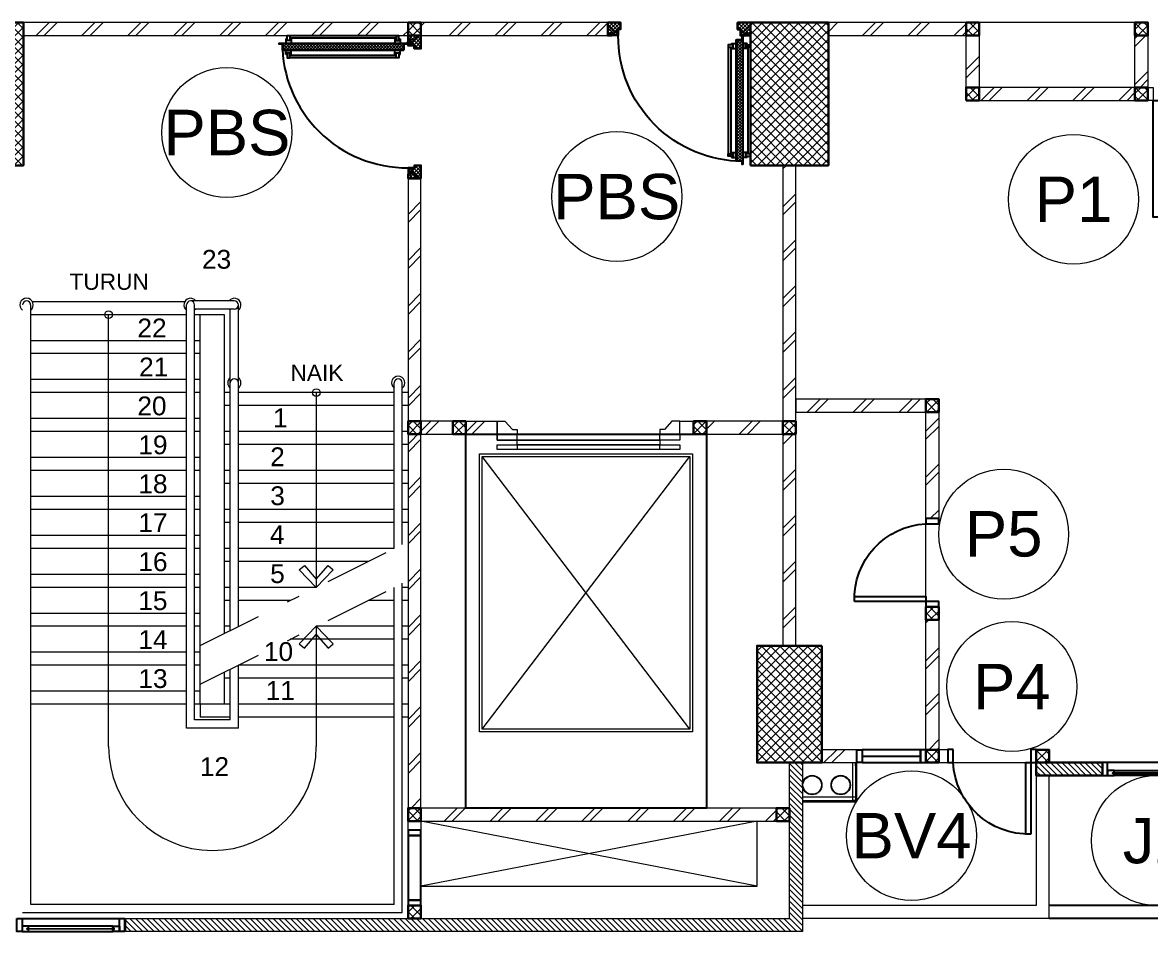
# Model space of a CAD drawing. Header units: millimetres. Extents: x -108 to 351, y -17 to 192.
# Drawn here: x 127.67 to 136.35, y -1.1 to 5.9 of the extents above; entities that cross this region are included whole.
import ezdxf
from ezdxf.enums import TextEntityAlignment as Align

# ---------------------------------------------------------------- set-up
doc = ezdxf.new("R2010")
doc.units = ezdxf.units.MM
doc.linetypes.add('DASHDOT', pattern=[1, 0.5, -0.25, 0, -0.25])
doc.layers.get('defpoints').update_dxf_attribs({"color": 1})
for name, color, linetype, lineweight in [('ars', 11, 'Continuous', 0), ('ars @ 1', 11, 'Continuous', 0), ('ARSIR', 31, 'Continuous', 5), ('KACA', 151, 'Continuous', 5), ('KOL', 1, 'Continuous', 30), ('KOLOM', 4, 'Continuous', 9), ('lan', 7, 'Continuous', 15), ('LIFT', 15, 'Continuous', 15), ('NOT', 7, 'Continuous', 20), ('Stair', 7, 'Continuous', 15), ('tem', 5, 'Continuous', 20)]:
    doc.layers.add(name, color=color, linetype=linetype, lineweight=lineweight)
doc.layers.add('as', color=1, linetype='Continuous', plot=False)
for name, color, linetype in [('HID', 1, 'Continuous'), ('Kusen', 30, 'Continuous'), ('STL', 6, 'Continuous')]:
    doc.layers.add(name, color=color, linetype=linetype)
doc.styles.add('RM25', font='arial.ttf')
doc.styles.add('S', font='simplex', dxfattribs={"width": 0.75})
doc.styles.get("Standard").update_dxf_attribs({"font": 'arial.ttf'})
pattern_1 = [(45, (0, 0), (-0.1767767, 0.1767767), []), (45, (0.0625, 0), (-0.1767767, 0.1767767), [])]
pattern_2 = [(225, (1.1, 1e-06), (-0.014142, 0.014142), []), (135, (1.1, 1e-06), (0.014142, 0.014142), [])]
pattern_3 = [(315, (-2e-13, 1e-06), (0.014142, 0.014142), []), (45, (-2e-13, 1e-06), (-0.014142, 0.014142), [])]

# ---------------------------------------------------------------- blocks, each defined once
blk = doc.blocks.new('T. J2')
at = {"layer": 'KACA', "color": 141}
blk.add_lwpolyline([(-0.3792, 0.0775), (0.2908, 0.0775), (0.2908, 0.0825), (-0.3792, 0.0825)], close=True, dxfattribs=at)
at = {"layer": 'Kusen'}
for p, q in [((-0.3692, 0.1), (0.2808, 0.1)), ((-0.4192, 0), (0.3308, 0)), ((0.2808, 0.06), (-0.3692, 0.06))]:
    blk.add_line(p, q, dxfattribs=at)
for points in [[(-0.4592, 0), (-0.4192, 0), (-0.4192, 0.1), (-0.4592, 0.1)], [(0.3308, 0), (0.3708, 0), (0.3708, 0.1), (0.3308, 0.1)]]:
    blk.add_lwpolyline(points, close=True, dxfattribs=at)
for points in [[(-0.3692, 0.0775), (-0.3692, 0.06), (-0.4192, 0.06), (-0.4192, 0.1), (-0.3692, 0.1), (-0.3692, 0.0825), (-0.3792, 0.0825), (-0.3792, 0.0775), (-0.3692, 0.0775)], [(0.2808, 0.0775), (0.2808, 0.06), (0.3308, 0.06), (0.3308, 0.1), (0.2808, 0.1), (0.2808, 0.0825), (0.2908, 0.0825), (0.2908, 0.0775), (0.2808, 0.0775)]]:
    blk.add_lwpolyline(points, dxfattribs=at)
blk = doc.blocks.new('K 10.10')
at = {"layer": 'ars'}
h = blk.add_hatch(dxfattribs=at)
h.set_pattern_fill('_USER', color=256, scale=0.05, angle=45, double=1, pattern_type=0)
h.set_pattern_definition([(45, (0, 0), (-0.035355339, 0.035355339), []), (135, (0, 0), (-0.035355339, -0.035355339), [])])
h.paths.add_polyline_path([(1560.5383, 1380.4069), (1560.6383, 1380.4069), (1560.6383, 1380.5069), (1560.5383, 1380.5069)])
at = {"layer": 'KOL'}
blk.add_lwpolyline([(1560.5383, 1380.4069), (1560.6383, 1380.4069), (1560.6383, 1380.5069), (1560.5383, 1380.5069)], close=True, dxfattribs=at)
blk = doc.blocks.new('P-90')
at = {"layer": 'Kusen'}
blk.add_lwpolyline([(374.6908, -21.5979), (374.7408, -21.5979), (374.7408, -22.4979), (374.6908, -22.4979)], close=True, dxfattribs=at)
at = {"layer": 'Kusen', "lineweight": 9}
for points in [[(373.8008, -22.4979), (373.8408, -22.4979), (373.8408, -22.5979), (373.8008, -22.5979)], [(374.7408, -22.4979), (374.7808, -22.4979), (374.7808, -22.5979), (374.7408, -22.5979)]]:
    blk.add_lwpolyline(points, close=True, dxfattribs=at)
at = {"layer": 'Kusen'}
blk.add_arc((374.7408, -22.4979), 0.9, 90, 180, dxfattribs=at)
blk = doc.blocks.new('P.60')
at = {"layer": 'Kusen'}
for points in [[(1472.8348, 997.5354), (1472.8748, 997.5354), (1472.8748, 997.4354), (1472.8348, 997.4354)], [(1473.4748, 997.5354), (1473.5148, 997.5354), (1473.5148, 997.4354), (1473.4748, 997.4354)], [(1472.8748, 996.8854), (1472.9148, 996.8854), (1472.9148, 997.4354), (1472.8748, 997.4354)]]:
    blk.add_lwpolyline(points, close=True, dxfattribs=at)
blk.add_arc((1472.8948, 997.4658), 0.5808, 268.02661, 356.99428, dxfattribs=at)
blk = doc.blocks.new('BV')
at = {"layer": 'Kusen'}
for points in [[(-0.225, 0.1), (-0.265, 0.1), (-0.265, 0), (-0.225, 0)], [(-0.225, 0.1), (-0.265, 0.1), (-0.265, 0), (-0.225, 0)], [(0.225, 0.1), (-0.225, 0.1), (-0.225, 0), (0.225, 0)], [(0.225, 0.1), (0.265, 0.1), (0.265, 0), (0.225, 0)]]:
    blk.add_lwpolyline(points, close=True, dxfattribs=at)
at = {"layer": 'Kusen', "color": 141}
blk.add_lwpolyline([(0.225, 0.05), (-0.225, 0.05)], dxfattribs=at)
blk = doc.blocks.new('k1')
at = {"layer": 'ars'}
h = blk.add_hatch(dxfattribs=at)
h.set_pattern_fill('_USER', color=256, scale=0.05, angle=45, double=1, pattern_type=0)
h.set_pattern_definition([(45, (0, -5), (-0.03535534, 0.03535534), []), (135, (0, -5), (-0.03535534, -0.03535534), [])])
h.paths.add_polyline_path([(-0.3, -0.55), (0.3, -0.55), (0.3, 0.55), (-0.3, 0.55)])
at = {"layer": 'KOL'}
blk.add_lwpolyline([(-0.3, -0.55), (0.3, -0.55), (0.3, 0.55), (-0.3, 0.55)], close=True, dxfattribs=at)
blk = doc.blocks.new('k3')
at = {"layer": 'ars'}
h = blk.add_hatch(dxfattribs=at)
h.set_pattern_fill('_USER', color=256, scale=0.05, angle=45, double=1, pattern_type=0)
h.set_pattern_definition([(45, (0, -5.05), (-0.03535534, 0.03535534), []), (135, (0, -5.05), (-0.03535534, -0.03535534), [])])
h.paths.add_polyline_path([(-0.25, -0.45), (0.25, -0.45), (0.25, 0.45), (-0.25, 0.45)])
at = {"layer": 'KOL'}
blk.add_lwpolyline([(-0.25, -0.45), (0.25, -0.45), (0.25, 0.45), (-0.25, 0.45)], close=True, dxfattribs=at)
blk = doc.blocks.new('D-P90')
at = {"layer": 'ars'}
h = blk.add_hatch(dxfattribs=at)
h.set_pattern_fill('ANSI37', color=256, scale=0.005, angle=-90, style=0)
h.set_pattern_definition([(45, (-1350.94906, -1248.591899), (0.01122532015, -0.01122532015), []), (315, (-1350.94906, -1248.591899), (-0.01122532015, -0.01122532015), [])])
h.paths.add_polyline_path([(0.009, -0.1833, -0.414214), (0.01, -0.1843), (0.01, -1.1162, -0.414214), (0.009, -1.1172), (-0.0345, -1.1172, 0.414214), (-0.037, -1.1197), (-0.037, -1.142, -1), (-0.0385, -1.142), (-0.0385, -0.1585, -1), (-0.037, -0.1585), (-0.037, -0.1808, 0.414214), (-0.0345, -0.1833)])
at = {"layer": 'as'}
for p, q in [((-0.0395, -0.1577), (-0.0457, -0.1577)), ((-0.0425, -0.1608), (-0.0425, -0.1546))]:
    blk.add_line(p, q, dxfattribs=at)
at = {"layer": 'HID'}
for p, q in [((-0.0437, -0.1248), (-0.0915, -0.077)), ((-0.0423, -0.1234), (-0.0907, -0.075)), ((0.9423, -0.1234), (0.9907, -0.075)), ((0.9437, -0.1248), (0.9915, -0.077)), ((-0.0657, -0.147), (-0.023, -0.1043)), ((-0.0628, -0.147), (-0.023, -0.1072)), ((0.9657, -0.147), (0.923, -0.1043)), ((0.9628, -0.147), (0.923, -0.1072))]:
    blk.add_line(p, q, dxfattribs=at)
for points in [[(-0.0439, -0.1252), (-0.044, -0.1251), (-0.042, -0.1231), (-0.0419, -0.1232)], [(0.9439, -0.1252), (0.944, -0.1251), (0.942, -0.1231), (0.9419, -0.1232)]]:
    blk.add_lwpolyline(points, dxfattribs=at)
at = {"layer": 'KOL'}
blk.add_line((0.97, -0.13), (0.97, -0.15), dxfattribs=at)
at = {"layer": 'Kusen'}
for p, q in [((-0.0422, -0.1567), (-0.0378, -0.1577)), ((-0.0419, -0.1553), (-0.0376, -0.1562))]:
    blk.add_line(p, q, dxfattribs=at)
at = {"layer": 'Kusen', "ltscale": 2}
for p, q in [((-0.0986, -0.2206), (-0.0986, -1.0599)), ((-0.0786, -0.2406), (-0.0786, -1.0599)), ((-0.074, -0.2106), (-0.04, -0.2106)), ((-0.074, -0.2206), (-0.074, -0.2106)), ((-0.074, -0.2506), (-0.074, -0.2406)), ((-0.074, -0.2506), (-0.04, -0.2506)), ((-0.0615, -0.2506), (-0.0615, -0.2106)), ((-0.04, -0.2506), (-0.04, -0.2106)), ((0.0455, -0.2106), (0.0115, -0.2106)), ((0.0115, -0.2506), (0.0115, -0.2106)), ((0.0455, -0.2506), (0.0115, -0.2506)), ((0.033, -0.2506), (0.033, -0.2106)), ((0.0455, -0.2206), (0.0455, -0.2106)), ((0.0455, -0.2506), (0.0455, -0.2406)), ((0.0528, -0.2406), (0.0528, -1.0599)), ((0.0728, -0.2206), (0.0728, -1.0599)), ((-0.074, -1.0499), (-0.04, -1.0499)), ((-0.074, -1.0499), (-0.074, -1.0599)), ((-0.074, -1.0799), (-0.074, -1.0899)), ((-0.074, -1.0899), (-0.04, -1.0899)), ((-0.0615, -1.0499), (-0.0615, -1.0899)), ((-0.04, -1.0499), (-0.04, -1.0899)), ((0.0455, -1.0499), (0.0115, -1.0499)), ((0.0115, -1.0499), (0.0115, -1.0899)), ((0.0455, -1.0899), (0.0115, -1.0899)), ((0.033, -1.0499), (0.033, -1.0899)), ((0.0455, -1.0499), (0.0455, -1.0599)), ((0.0455, -1.0799), (0.0455, -1.0899))]:
    blk.add_line(p, q, dxfattribs=at)
for points in [[(-0.0986, -0.2406), (-0.0615, -0.2406), (-0.0615, -0.2206), (-0.0986, -0.2206), (-0.0986, -0.2406)], [(0.0728, -0.2406), (0.033, -0.2406), (0.033, -0.2206), (0.0728, -0.2206), (0.0728, -0.2406)], [(-0.1013, -1.0599), (-0.0615, -1.0599), (-0.0615, -1.0799), (-0.1013, -1.0799), (-0.1013, -1.0599)], [(0.0728, -1.0599), (0.033, -1.0599), (0.033, -1.0799), (0.0728, -1.0799), (0.0728, -1.0599)]]:
    blk.add_lwpolyline(points, dxfattribs=at)
at = {"layer": 'Kusen'}
blk.add_circle((-0.0425, -0.1577), 0.001, dxfattribs=at)
for radius, start, end in [(0.0025, 75.78042, 11.38506), (0.9611, 270, 0.45972)]:
    blk.add_arc((-0.0425, -0.1577), radius, start, end, dxfattribs=at)
at = {"layer": 'STL'}
for p, q in [((-0.0385, -0.1585), (-0.0385, -1.142)), ((-0.037, -0.1808), (-0.037, -0.1585)), ((-0.0345, -0.1833), (0.009, -0.1833)), ((0.01, -0.1843), (0.01, -1.1162)), ((-0.037, -1.1197), (-0.037, -1.142)), ((-0.0345, -1.1172), (0.009, -1.1172))]:
    blk.add_line(p, q, dxfattribs=at)
for points in [[(0, -0.1002), (0, -0.1032), (-0.0185, -0.1032, 0.414214), (-0.02, -0.1047), (-0.02, -0.148, -0.414214), (-0.022, -0.15), (-0.068, -0.15, -0.414214), (-0.07, -0.148), (-0.07, -0.13), (-0.067, -0.13), (-0.067, -0.1455, 0.414214), (-0.0655, -0.147), (-0.0245, -0.147, 0.414214), (-0.023, -0.1455), (-0.023, -0.1022, -0.414214), (-0.021, -0.1002)], [(0.9, -0.1002), (0.9, -0.1032), (0.9185, -0.1032, -0.414214), (0.92, -0.1047), (0.92, -0.148, 0.414214), (0.922, -0.15), (0.968, -0.15, 0.414214), (0.97, -0.148), (0.97, -0.13), (0.967, -0.13), (0.967, -0.1455, -0.414214), (0.9655, -0.147), (0.9245, -0.147, -0.414214), (0.923, -0.1455), (0.923, -0.1022, 0.414214), (0.921, -0.1002)]]:
    blk.add_lwpolyline(points, format="xyb", close=True, dxfattribs=at)
blk.add_lwpolyline([(0.009, -0.1818), (-0.0345, -0.1818, -0.414214), (-0.0355, -0.1808), (-0.0355, -0.1585, 1), (-0.04, -0.1585), (-0.04, -1.142, 1), (-0.0355, -1.142), (-0.0355, -1.1197, -0.414214), (-0.0345, -1.1187), (0.009, -1.1187, 0.414214), (0.0115, -1.1162), (0.0115, -0.1843)], format="xyb", dxfattribs=at)
for centre, radius, start, end in [((-0.0377, -0.1585), 0.00075, 0, 180), ((-0.0345, -0.1808), 0.0025, 180, 270), ((0.009, -0.1843), 0.0025, 360, 90), ((0.009, -0.1843), 0.001, 360, 90), ((-0.0345, -1.1197), 0.0025, 90, 180), ((0.009, -1.1162), 0.001, 270, 0), ((-0.0377, -1.142), 0.00075, 180, 0)]:
    blk.add_arc(centre, radius, start, end, dxfattribs=at)
blk = doc.blocks.new('PINTU DARURAT')
at = {"layer": 'ARSIR'}
h = blk.add_hatch(dxfattribs=at)
h.set_pattern_fill('_USER', color=256, scale=0.02, angle=315, style=0, double=1, pattern_type=0)
h.set_pattern_definition(pattern_3)
edge = h.paths.add_edge_path()
edge.add_line((0, 0), (0.1, 0))
edge.add_line((0.1, 0), (0.1, 0.0502))
edge.add_line((0.1, 0.0502), (0.077, 0.0502))
edge.add_line((0.077, 0.0502), (0.077, 0.0955))
edge.add_arc((0.0755, 0.0955), 0.0015, 360, 450)
edge.add_line((0.0755, 0.097), (0.0345, 0.097))
edge.add_arc((0.0345, 0.0955), 0.0015, 90, 180)
edge.add_line((0.033, 0.0955), (0.033, 0.08))
edge.add_line((0.033, 0.08), (0.03, 0.08))
edge.add_line((0.03, 0.08), (0.03, 0.1))
edge.add_line((0.03, 0.1), (0, 0.1))
edge.add_line((0, 0.1), (0, 0))
h = blk.add_hatch(dxfattribs=at)
h.set_pattern_fill('_USER', color=256, scale=0.02, angle=315, style=0, double=1, pattern_type=0)
h.set_pattern_definition(pattern_3)
edge = h.paths.add_edge_path()
edge.add_line((0, 0), (0.1, 0))
edge.add_line((0.1, 0), (0.1, 0.0502))
edge.add_line((0.1, 0.0502), (0.077, 0.0502))
edge.add_line((0.077, 0.0502), (0.077, 0.0955))
edge.add_arc((0.0755, 0.0955), 0.0015, 360, 450)
edge.add_line((0.0755, 0.097), (0.0345, 0.097))
edge.add_arc((0.0345, 0.0955), 0.0015, 90, 180)
edge.add_line((0.033, 0.0955), (0.033, 0.08))
edge.add_line((0.033, 0.08), (0.03, 0.08))
edge.add_line((0.03, 0.08), (0.03, 0.1))
edge.add_line((0.03, 0.1), (0, 0.1))
edge.add_line((0, 0.1), (0, 0))
h = blk.add_hatch(dxfattribs=at)
h.set_pattern_fill('_USER', color=256, scale=0.02, angle=315, style=0, double=1, pattern_type=0)
h.set_pattern_definition(pattern_2)
edge = h.paths.add_edge_path()
edge.add_line((1.1, 0), (1, 0))
edge.add_line((1, 0), (1, 0.0502))
edge.add_line((1, 0.0502), (1.023, 0.0502))
edge.add_line((1.023, 0.0502), (1.023, 0.0955))
edge.add_arc((1.0245, 0.0955), 0.0015, -630, -540, ccw=False)
edge.add_line((1.0245, 0.097), (1.0655, 0.097))
edge.add_arc((1.0655, 0.0955), 0.0015, -360, -270, ccw=False)
edge.add_line((1.067, 0.0955), (1.067, 0.08))
edge.add_line((1.067, 0.08), (1.07, 0.08))
edge.add_line((1.07, 0.08), (1.07, 0.1))
edge.add_line((1.07, 0.1), (1.1, 0.1))
edge.add_line((1.1, 0.1), (1.1, 0))
h = blk.add_hatch(dxfattribs=at)
h.set_pattern_fill('_USER', color=256, scale=0.02, angle=315, style=0, double=1, pattern_type=0)
h.set_pattern_definition(pattern_2)
edge = h.paths.add_edge_path()
edge.add_line((1.1, 0), (1, 0))
edge.add_line((1, 0), (1, 0.0502))
edge.add_line((1, 0.0502), (1.023, 0.0502))
edge.add_line((1.023, 0.0502), (1.023, 0.0955))
edge.add_arc((1.0245, 0.0955), 0.0015, -630, -540, ccw=False)
edge.add_line((1.0245, 0.097), (1.0655, 0.097))
edge.add_arc((1.0655, 0.0955), 0.0015, -360, -270, ccw=False)
edge.add_line((1.067, 0.0955), (1.067, 0.08))
edge.add_line((1.067, 0.08), (1.07, 0.08))
edge.add_line((1.07, 0.08), (1.07, 0.1))
edge.add_line((1.07, 0.1), (1.1, 0.1))
edge.add_line((1.1, 0.1), (1.1, 0))
at = {"layer": 'KOL'}
blk.add_line((1.1, 0.1), (1.1, 0), dxfattribs=at)
blk.add_line((1.1, 0.1), (1.1, 0), dxfattribs=at)
blk.add_line((1.1, 0.1), (1.1, 0), dxfattribs=at)
blk.add_line((1.1, 0.1), (1.1, 0), dxfattribs=at)
for points in [[(0, 0), (0.1, 0), (0.1, 0.0502), (0.077, 0.0502), (0.077, 0.0955, 0.414214), (0.0755, 0.097), (0.0345, 0.097, 0.414214), (0.033, 0.0955), (0.033, 0.08), (0.03, 0.08), (0.03, 0.1), (0, 0.1)], [(0, 0), (0.1, 0), (0.1, 0.0502), (0.077, 0.0502), (0.077, 0.0955, 0.414214), (0.0755, 0.097), (0.0345, 0.097, 0.414214), (0.033, 0.0955), (0.033, 0.08), (0.03, 0.08), (0.03, 0.1), (0, 0.1)], [(1.1, 0), (1, 0), (1, 0.0502), (1.023, 0.0502), (1.023, 0.0955, -0.414214), (1.0245, 0.097), (1.0655, 0.097, -0.414214), (1.067, 0.0955), (1.067, 0.08), (1.07, 0.08), (1.07, 0.1), (1.1, 0.1)], [(1.1, 0), (1, 0), (1, 0.0502), (1.023, 0.0502), (1.023, 0.0955, -0.414214), (1.0245, 0.097), (1.0655, 0.097, -0.414214), (1.067, 0.0955), (1.067, 0.08), (1.07, 0.08), (1.07, 0.1), (1.1, 0.1)]]:
    blk.add_lwpolyline(points, format="xyb", close=True, dxfattribs=at)
at = {"layer": 'Kusen', "xscale": -1, "rotation": 180}
blk.add_blockref('D-P90', (0.1, -0.05), dxfattribs=at)
blk = doc.blocks.new('P.SHAFT')
for points in [[(-0.05, 0.54), (-0.05, 0.58), (0.05, 0.58), (0.05, 0.54)], [(-0.05, 0.04), (-0.05, 0.54), (0.05, 0.54), (0.05, 0.04)], [(-0.05, 0), (-0.05, 0.04), (0.05, 0.04), (0.05, 0)]]:
    blk.add_lwpolyline(points, close=True)
blk = doc.blocks.new('LIFT BARANG MITSHUBISI')
at = {"layer": 'ARSIR'}
for p, q in [((-0.8446, 1.05), (0.7554, -1.05)), ((0.7554, 1.05), (-0.8446, -1.05))]:
    blk.add_line(p, q, dxfattribs=at)
at = {"layer": 'defpoints', "color": 3}
blk.add_lwpolyline([(0.8829, -1.2229), (0.8829, 1.6571), (-0.9721, 1.6571), (-0.9721, -1.2229)], close=True, dxfattribs=at)
at = {"layer": 'LIFT'}
for points in [[(-0.8646, -1.07), (0.7754, -1.07), (0.7754, 1.07), (-0.8646, 1.07)], [(-0.8446, -1.05), (0.7554, -1.05), (0.7554, 1.05), (-0.8446, 1.05)], [(-0.7295, -1.1406), (0.6762, -1.1406), (0.6762, -1.1053), (-0.7295, -1.1053)], [(-0.7295, -1.1406), (-0.5767, -1.1406), (-0.5767, -1.1053), (-0.7295, -1.1053)], [(0.5233, -1.1406), (0.6762, -1.1406), (0.6762, -1.1053), (0.5233, -1.1053)], [(-0.5767, -1.2229), (-0.7295, -1.2229), (-0.7295, -1.1758), (-0.5767, -1.1758)], [(-0.7295, -1.2229), (0.6762, -1.2229), (0.6762, -1.1758), (-0.7295, -1.1758)], [(-0.5767, -1.1758), (0.5233, -1.1758), (0.5233, -1.1406), (-0.5767, -1.1406)], [(0.5233, -1.2229), (0.6762, -1.2229), (0.6762, -1.1758), (0.5233, -1.1758)]]:
    blk.add_lwpolyline(points, close=True, dxfattribs=at)
for points in [[(-0.7295, -1.2229), (-0.7295, -1.3229), (-0.6693, -1.3229), (-0.6119, -1.2582), (-0.5767, -1.2582), (-0.5767, -1.2229), (-0.7295, -1.2229)], [(0.6762, -1.2229), (0.6762, -1.3229), (0.616, -1.3229), (0.5586, -1.2582), (0.5233, -1.2582), (0.5233, -1.2229), (0.6762, -1.2229)]]:
    blk.add_lwpolyline(points, dxfattribs=at)
at = {"layer": 'tem'}
for points in [[(-0.9721, -1.2229), (-0.9721, -1.3229), (-0.7295, -1.3229), (-0.7295, -1.2229)], [(0.6762, -1.2229), (0.6762, -1.3229), (0.7829, -1.3229), (0.7829, -1.2229)]]:
    blk.add_lwpolyline(points, close=True, dxfattribs=at)
blk = doc.blocks.new('LANTAI-1')
at = {"layer": 'ars'}
h = blk.add_hatch(dxfattribs=at)
h.set_pattern_fill('TEMBOK', color=256, scale=0.25)
h.set_pattern_definition(pattern_1)
h.paths.add_polyline_path([(-23.1728, 6.5246), (-24.2328, 6.5246), (-24.2328, 6.4246), (-23.1728, 6.4246)])
h = blk.add_hatch(dxfattribs=at)
h.set_pattern_fill('TEMBOK', color=256, scale=0.25)
h.set_pattern_definition(pattern_1)
h.paths.add_polyline_path([(-23.0728, 6.4246), (-23.0728, 6.0251), (-23.1728, 6.0251), (-23.1728, 6.4246)])
h = blk.add_hatch(dxfattribs=at)
h.set_pattern_fill('TEMBOK', color=256, scale=0.25)
h.set_pattern_definition(pattern_1)
h.paths.add_polyline_path([(-21.7728, 6.4246), (-21.7728, 6.0251), (-21.8728, 6.0251), (-21.8728, 6.4246)])
h = blk.add_hatch(dxfattribs=at)
h.set_pattern_fill('TEMBOK', color=256, scale=0.25)
h.set_pattern_definition(pattern_1)
h.paths.add_polyline_path([(-21.8728, 6.0251), (-23.0728, 6.0251), (-23.0728, 5.9251), (-21.8728, 5.9251)])
h = blk.add_hatch(dxfattribs=at)
h.set_pattern_fill('TEMBOK', color=256, scale=0.25)
h.set_pattern_definition(pattern_1)
h.paths.add_polyline_path([(-23.4828, 3.6246), (-24.4828, 3.6246), (-24.4828, 3.5246), (-23.4828, 3.5246)])
h = blk.add_hatch(dxfattribs=at)
h.set_pattern_fill('TEMBOK', color=256, scale=0.25)
h.set_pattern_definition(pattern_1)
h.paths.add_polyline_path([(-23.3828, 3.5246), (-23.3828, 2.7046), (-23.4828, 2.7046), (-23.4828, 3.5246)])
h = blk.add_hatch(dxfattribs=at)
h.set_pattern_fill('TEMBOK', color=256, scale=0.25)
h.set_pattern_definition(pattern_1)
h.paths.add_polyline_path([(-23.3828, 1.9246), (-23.3828, 0.9246), (-23.4828, 0.9246), (-23.4828, 1.9246)])
h = blk.add_hatch(dxfattribs=at)
h.set_pattern_fill('TEMBOK', color=256, scale=0.25)
h.set_pattern_definition(pattern_1)
h.paths.add_polyline_path([(-24.0128, 0.9246), (-24.2828, 0.9246), (-24.2828, 0.8246), (-24.0128, 0.8246)])
h = blk.add_hatch(dxfattribs=at)
h.set_pattern_fill('TEMBOK', color=256, scale=0.25)
h.set_pattern_definition(pattern_1)
h.paths.add_polyline_path([(-23.3128, 0.9246), (-23.3828, 0.9246), (-23.3828, 0.8246), (-23.3128, 0.8246)])
h = blk.add_hatch(dxfattribs=at)
h.set_pattern_fill('ANSI31', color=256, scale=0.25, style=0)
h.set_pattern_definition([(135, (-24.432795, 57.124637), (0.022097087, 0.022097087), [])])
h.paths.add_polyline_path([(-29.6428, -0.4754), (-29.6428, -0.3754), (-24.5328, -0.3754), (-24.5328, 0.8246), (-24.4328, 0.8246), (-24.4328, -0.4754)])
h = blk.add_hatch(dxfattribs=at)
h.set_pattern_fill('ANSI31', color=256, scale=0.25, angle=180, style=0)
h.set_pattern_definition([(135, (-504.011525, -326.249947), (0.0220970869, 0.0220970869), [])])
h.paths.add_polyline_path([(-22.1228, 0.8246), (-22.6328, 0.8246), (-22.6328, 0.7246), (-22.1228, 0.7246)])
at = {"layer": 'ars @ 1'}
h = blk.add_hatch(dxfattribs=at)
h.set_pattern_fill('TEMBOK', color=256, scale=0.25)
h.set_pattern_definition(pattern_1)
h.paths.add_polyline_path([(-30.4328, 6.5246), (-30.4328, 6.4246), (-27.4706, 6.4246), (-27.4706, 6.5246)])
h = blk.add_hatch(dxfattribs=at)
h.set_pattern_fill('TEMBOK', color=256, scale=0.25)
h.set_pattern_definition(pattern_1)
h.paths.add_polyline_path([(-27.3706, 6.5246), (-27.3706, 6.4246), (-25.9328, 6.4246), (-25.9328, 6.5246)])
h = blk.add_hatch(dxfattribs=at)
h.set_pattern_fill('TEMBOK', color=256, scale=0.25)
h.set_pattern_definition(pattern_1)
h.paths.add_polyline_path([(-24.4828, 5.4246), (-24.5828, 5.4246), (-24.5828, 1.7246), (-24.4828, 1.7246)])
h = blk.add_hatch(dxfattribs=at)
h.set_pattern_fill('TEMBOK', color=256, scale=0.25)
h.set_pattern_definition(pattern_1)
h.paths.add_polyline_path([(-27.3706, 5.3246), (-27.4706, 5.3246), (-27.4706, 0.4746), (-27.3706, 0.4746)])
h = blk.add_hatch(dxfattribs=at)
h.set_pattern_fill('TEMBOK', color=256, scale=0.25)
h.set_pattern_definition(pattern_1)
h.paths.add_polyline_path([(-27.3706, 3.4546), (-27.3706, 3.3546), (-27.1264, 3.3546), (-27.1264, 3.4546)])
h = blk.add_hatch(dxfattribs=at)
h.set_pattern_fill('TEMBOK', color=256, scale=0.25)
h.set_pattern_definition(pattern_1)
h.paths.add_polyline_path([(-27.0264, 3.4546), (-27.0264, 3.3546), (-26.7838, 3.3546), (-26.7838, 3.4546)])
h = blk.add_hatch(dxfattribs=at)
h.set_pattern_fill('TEMBOK', color=256, scale=0.25)
h.set_pattern_definition(pattern_1)
h.paths.add_polyline_path([(-25.1714, 3.4546), (-25.1714, 3.3546), (-24.5828, 3.3546), (-24.5828, 3.4546)])
h = blk.add_hatch(dxfattribs=at)
h.set_pattern_fill('TEMBOK', color=256, scale=0.25)
h.set_pattern_definition(pattern_1)
h.paths.add_polyline_path([(-24.6328, 0.3746), (-24.6328, 0.4746), (-27.3706, 0.4746), (-27.3706, 0.3746)])
for p, q in [((-14.1328, -0.2754), (-22.5328, -0.2754)), ((-14.1328, -0.3754), (-22.5328, -0.3754))]:
    blk.add_line(p, q)
at = {"layer": 'ars'}
for p, q in [((-30.3765, -0.2691), (-30.3765, 4.3496)), ((-29.19, 4.3746), (-30.3631, 4.3746)), ((-29.1765, 1.0909), (-29.1765, 4.3496)), ((-28.8081, 4.3809), (-29.1453, 4.3809)), ((-29.114, 1.1534), (-29.114, 4.3496)), ((-28.7769, 1.8746), (-28.7769, 4.3496)), ((-28.8081, 4.3184), (-29.114, 4.3184)), ((-28.8394, 1.8434), (-28.8394, 4.3184)), ((-29.1765, 4.0746), (-30.3765, 4.0746)), ((-29.0703, 4.0746), (-29.114, 4.0746)), ((-29.1765, 3.7746), (-30.3765, 3.7746)), ((-29.0703, 3.7746), (-29.114, 3.7746)), ((-27.5769, 2.4746), (-27.5769, 3.7496)), ((-27.5144, 2.5059), (-27.5144, 3.7496)), ((-28.8394, 3.5746), (-28.8831, 3.5746)), ((-27.5769, 3.5746), (-28.7769, 3.5746)), ((-27.4706, 3.5746), (-27.5144, 3.5746)), ((-29.1765, 3.4746), (-30.3765, 3.4746)), ((-29.0703, 3.4746), (-29.114, 3.4746)), ((-28.8394, 3.2746), (-28.8831, 3.2746)), ((-27.5769, 3.2746), (-28.7769, 3.2746)), ((-27.4706, 3.2746), (-27.5144, 3.2746)), ((-29.1765, 3.1746), (-30.3765, 3.1746)), ((-29.0703, 3.1746), (-29.114, 3.1746)), ((-28.8394, 2.9746), (-28.8831, 2.9746)), ((-27.5769, 2.9746), (-28.7769, 2.9746)), ((-27.4706, 2.9746), (-27.5144, 2.9746)), ((-29.1765, 2.8746), (-30.3765, 2.8746)), ((-29.0703, 2.8746), (-29.114, 2.8746)), ((-28.8394, 2.6746), (-28.8831, 2.6746)), ((-27.5769, 2.6746), (-28.7769, 2.6746)), ((-27.4706, 2.6746), (-27.5144, 2.6746)), ((-29.1765, 2.5746), (-30.3765, 2.5746)), ((-29.0703, 2.5746), (-29.114, 2.5746)), ((-28.8394, 2.3746), (-28.8831, 2.3746)), ((-27.7769, 2.3746), (-28.7769, 2.3746)), ((-29.1765, 2.2746), (-30.3765, 2.2746)), ((-29.0703, 2.2746), (-29.114, 2.2746)), ((-27.5769, -0.2691), (-27.5769, 2.1746)), ((-27.5144, -0.3316), (-27.5144, 2.2059)), ((-28.8394, 2.0746), (-28.8831, 2.0746)), ((-28.3769, 2.0746), (-28.7769, 2.0746)), ((-27.5769, 2.0746), (-27.7769, 2.0746)), ((-27.4706, 2.0746), (-27.5144, 2.0746)), ((-29.1765, 1.9746), (-30.3765, 1.9746)), ((-29.0703, 1.9746), (-29.114, 1.9746)), ((-27.5769, 1.7746), (-28.3769, 1.7746)), ((-27.4706, 1.7746), (-27.5144, 1.7746)), ((-29.1765, 1.6746), (-30.3765, 1.6746)), ((-29.0703, 1.6746), (-29.114, 1.6746)), ((-28.7769, 1.0909), (-28.7769, 1.5746)), ((-28.8394, 1.1534), (-28.8394, 1.5434)), ((-28.8394, 1.4746), (-28.8831, 1.4746)), ((-27.5769, 1.4746), (-28.7769, 1.4746)), ((-27.4706, 1.4746), (-27.5144, 1.4746)), ((-29.1765, 1.3746), (-30.3765, 1.3746)), ((-29.0703, 1.3746), (-29.114, 1.3746)), ((-29.0703, 1.2746), (-29.0703, 1.1746)), ((-28.8394, 1.1534), (-29.114, 1.1534)), ((-28.8394, 1.1746), (-29.0703, 1.1746)), ((-27.5769, 1.1746), (-28.7769, 1.1746)), ((-27.4706, 1.1746), (-27.5144, 1.1746)), ((-28.7769, 1.0909), (-29.1765, 1.0909)), ((-24.0479, 0.8246), (-24.0479, 0.5337)), ((-24.0225, 0.5325), (-24.0225, 0.8246)), ((-24.0128, 0.5216), (-24.0128, 0.8246)), ((-24.0225, 0.5579), (-24.4328, 0.5579)), ((-24.4328, 0.5325), (-24.0225, 0.5325)), ((-24.4328, 0.5216), (-24.0128, 0.5216)), ((-27.5144, -0.3316), (-30.439, -0.3316)), ((-27.5769, -0.2691), (-30.3765, -0.2691))]:
    blk.add_line(p, q, dxfattribs=at)
for points in [[(-24.0479, 0.8246), (-24.0225, 0.8246), (-24.0225, 0.7992), (-24.0249, 0.7992), (-24.0249, 0.8234), (-24.0479, 0.8234), (-24.0479, 0.8246)], [(-24.0479, 0.5325), (-24.0225, 0.5325), (-24.0225, 0.5579), (-24.0249, 0.5579), (-24.0249, 0.5337), (-24.0479, 0.5337), (-24.0479, 0.5325)]]:
    blk.add_lwpolyline(points, dxfattribs=at)
for centre, radius in [((-24.3578, 0.6521), 0.075), ((-24.3578, 0.6521), 0.071), ((-24.1378, 0.6521), 0.075), ((-24.1378, 0.6521), 0.071)]:
    blk.add_circle(centre, radius, dxfattribs=at)
for centre, radius, start, end in [((-30.4078, 4.3496), 0.0512, 307.57187, 232.42813), ((-30.4078, 4.3496), 0.0312, 0, 180), ((-29.1453, 4.3496), 0.0512, 37.57187, 232.42813), ((-29.1453, 4.3496), 0.0312, 0, 180), ((-28.8081, 4.3496), 0.0512, 307.57187, 142.42813), ((-28.8081, 4.3496), 0.0312, 270, 90), ((-29.1453, 4.3496), 0.0512, 307.57187, 322.42813), ((-28.8081, 4.3496), 0.0512, 217.57187, 232.42813), ((-28.8081, 3.7496), 0.0512, 127.57187, 232.42813), ((-28.8081, 3.7496), 0.0312, 0, 180), ((-28.8081, 3.7496), 0.0512, 307.57187, 52.42813), ((-27.5456, 3.7496), 0.0512, 307.57187, 232.42813), ((-27.5456, 3.7496), 0.0312, 0, 180)]:
    blk.add_arc(centre, radius, start, end, dxfattribs=at)
at = {"layer": 'KOL'}
blk.add_line((-24.7828, 0.8246), (-24.7828, 1.1246), dxfattribs=at)
blk.add_lwpolyline([(-22.1228, 0.8246), (-22.6328, 0.8246), (-22.6328, 0.7246), (-22.1228, 0.7246)], close=True, dxfattribs=at)
at = {"layer": 'lan'}
for p, q in [((-21.8766, 6.5246), (-23.0768, 6.5246)), ((-29.1765, 4.2746), (-30.3765, 4.2746)), ((-29.7765, 0.948), (-29.7765, 4.2746)), ((-28.8831, 4.2746), (-29.114, 4.2746)), ((-29.0703, 1.2746), (-29.0703, 4.2746)), ((-28.8831, 1.8215), (-28.8831, 4.2746)), ((-29.1765, 3.9746), (-30.3765, 3.9746)), ((-29.0703, 3.9746), (-29.114, 3.9746)), ((-29.1765, 3.6746), (-30.3765, 3.6746)), ((-29.0703, 3.6746), (-29.114, 3.6746)), ((-28.8394, 3.6746), (-28.8831, 3.6746)), ((-27.5769, 3.6746), (-28.7769, 3.6746)), ((-28.1769, 3.6746), (-28.1769, 2.1746)), ((-27.4706, 3.6746), (-27.5144, 3.6746)), ((-29.1765, 3.3746), (-30.3765, 3.3746)), ((-29.0703, 3.3746), (-29.114, 3.3746)), ((-28.8394, 3.3746), (-28.8831, 3.3746)), ((-27.5769, 3.3746), (-28.7769, 3.3746)), ((-27.4706, 3.3746), (-27.5144, 3.3746)), ((-29.1765, 3.0746), (-30.3765, 3.0746)), ((-29.0703, 3.0746), (-29.114, 3.0746)), ((-28.8394, 3.0746), (-28.8831, 3.0746)), ((-27.5769, 3.0746), (-28.7769, 3.0746)), ((-27.4706, 3.0746), (-27.5144, 3.0746)), ((-29.1765, 2.7746), (-30.3765, 2.7746)), ((-29.0703, 2.7746), (-29.114, 2.7746)), ((-28.8394, 2.7746), (-28.8831, 2.7746)), ((-27.5769, 2.7746), (-28.7769, 2.7746)), ((-27.4706, 2.7746), (-27.5144, 2.7746)), ((-23.4828, 2.1046), (-23.4828, 2.6646)), ((-29.1765, 2.4746), (-30.3765, 2.4746)), ((-29.0703, 2.4746), (-29.114, 2.4746)), ((-28.8394, 2.4746), (-28.8831, 2.4746)), ((-27.5769, 2.4746), (-28.7769, 2.4746)), ((-29.1765, 2.1746), (-30.3765, 2.1746)), ((-29.0703, 2.1746), (-29.114, 2.1746)), ((-28.8394, 2.1746), (-28.8831, 2.1746)), ((-28.1769, 2.1746), (-28.7769, 2.1746)), ((-27.4706, 2.1746), (-27.5144, 2.1746)), ((-29.1765, 1.8746), (-30.3765, 1.8746)), ((-29.0703, 1.8746), (-29.114, 1.8746)), ((-28.8394, 1.8746), (-28.8831, 1.8746)), ((-27.5769, 1.8746), (-28.1769, 1.8746)), ((-28.1769, 1.8746), (-28.1769, 0.948)), ((-27.4706, 1.8746), (-27.5144, 1.8746)), ((-29.1765, 1.5746), (-30.3765, 1.5746)), ((-29.0703, 1.5746), (-29.114, 1.5746)), ((-27.5769, 1.5746), (-28.7769, 1.5746)), ((-27.4706, 1.5746), (-27.5144, 1.5746)), ((-28.8831, 1.2746), (-28.8831, 1.5215)), ((-29.1765, 1.2746), (-30.3765, 1.2746)), ((-28.8394, 1.2746), (-29.114, 1.2746)), ((-27.5769, 1.2746), (-28.7769, 1.2746)), ((-27.4706, 1.2746), (-27.5144, 1.2746)), ((-23.2728, 0.8246), (-22.7128, 0.8246)), ((-22.6328, 0.7246), (-22.6328, -0.2754)), ((-22.5328, -0.3754), (-22.5328, 0.7246)), ((-22.6328, -0.2754), (-24.4328, -0.2754)), ((-22.5328, -0.3754), (-24.4328, -0.3754))]:
    blk.add_line(p, q, dxfattribs=at)
at = {"layer": 'lan', "linetype": 'DASHDOT'}
for p, q in [((-29.0703, 1.7279), (-27.4706, 2.5278)), ((-29.0703, 1.4279), (-27.4706, 2.2278))]:
    blk.add_line(p, q, dxfattribs=at)
at = {"layer": 'lan', "linetype": 'Continuous'}
for p, q in [((-24.7828, -0.1254), (-24.7828, 0.3746)), ((-27.3706, -0.1254), (-24.7828, -0.1254))]:
    blk.add_line(p, q, dxfattribs=at)
at = {"layer": 'lan', "ltscale": 2}
for points in [[(-28.0855, 2.3425), (-28.0461, 2.3084), (-28.1769, 2.1746), (-28.3077, 2.3084), (-28.2683, 2.3425), (-28.1769, 2.237), (-28.0855, 2.3425)], [(-28.0855, 1.7068), (-28.0461, 1.7409), (-28.1769, 1.8746), (-28.3077, 1.7409), (-28.2683, 1.7068), (-28.1769, 1.8123), (-28.0855, 1.7068)]]:
    blk.add_lwpolyline(points, close=True, dxfattribs=at)
at = {"layer": 'lan', "linetype": 'Continuous'}
for points in [[(-24.7828, -0.1254), (-27.3706, 0.3746)], [(-24.7828, 0.3746), (-27.3706, -0.1254)]]:
    blk.add_lwpolyline(points, dxfattribs=at)
at = {"layer": 'lan'}
blk.add_arc((-28.9767, 0.948), 0.7998, 180, 0, dxfattribs=at)
at = {"layer": 'Stair'}
for centre in [(-29.7765, 4.2746), (-28.1769, 3.6746)]:
    blk.add_circle(centre, 0.0296, dxfattribs=at)
at = {"layer": 'tem'}
for points in [[(-30.4328, 6.5246), (-30.4328, 6.4246), (-27.4706, 6.4246), (-27.4706, 6.5246)], [(-27.3706, 6.5246), (-27.3706, 6.4246), (-25.9328, 6.4246), (-25.9328, 6.5246)], [(-23.1728, 6.5246), (-24.2328, 6.5246), (-24.2328, 6.4246), (-23.1728, 6.4246)], [(-23.0728, 6.4246), (-23.0728, 6.0251), (-23.1728, 6.0251), (-23.1728, 6.4246)], [(-21.7728, 6.4246), (-21.7728, 6.0251), (-21.8728, 6.0251), (-21.8728, 6.4246)], [(-21.8728, 6.0251), (-23.0728, 6.0251), (-23.0728, 5.9251), (-21.8728, 5.9251)], [(-24.4828, 5.4246), (-24.5828, 5.4246), (-24.5828, 1.7246), (-24.4828, 1.7246)], [(-23.4828, 3.6246), (-24.4828, 3.6246), (-24.4828, 3.5246), (-23.4828, 3.5246)], [(-23.3828, 3.5246), (-23.3828, 2.7046), (-23.4828, 2.7046), (-23.4828, 3.5246)], [(-27.3706, 3.4546), (-27.3706, 3.3546), (-27.1264, 3.3546), (-27.1264, 3.4546)], [(-25.1714, 3.4546), (-25.1714, 3.3546), (-24.5828, 3.3546), (-24.5828, 3.4546)], [(-23.3828, 1.9246), (-23.3828, 0.9246), (-23.4828, 0.9246), (-23.4828, 1.9246)], [(-24.0128, 0.9246), (-24.2828, 0.9246), (-24.2828, 0.8246), (-24.0128, 0.8246)], [(-23.3128, 0.9246), (-23.3828, 0.9246), (-23.3828, 0.8246), (-23.3128, 0.8246)], [(-29.6428, -0.4754), (-29.6428, -0.3754), (-24.5328, -0.3754), (-24.5328, 0.8246), (-24.4328, 0.8246), (-24.4328, -0.4754)], [(-24.6328, 0.3746), (-24.6328, 0.4746), (-27.3706, 0.4746), (-27.3706, 0.3746)]]:
    blk.add_lwpolyline(points, close=True, dxfattribs=at)
at = {"layer": 'tem', "ltscale": 2}
for points in [[(-27.3706, 5.3246), (-27.4706, 5.3246), (-27.4706, 0.4746), (-27.3706, 0.4746)], [(-27.3706, 0.3046), (-27.4706, 0.3046), (-27.4706, 0.3746), (-27.3706, 0.3746)]]:
    blk.add_lwpolyline(points, close=True, dxfattribs=at)
at = {"color": 2, "rotation": 180}
blk.add_blockref('PINTU DARURAT', (-24.8328, 6.5246), dxfattribs=at)
at = {"color": 2, "xscale": -1, "rotation": 90}
blk.add_blockref('PINTU DARURAT', (-27.3706, 6.4246), dxfattribs=at)
at = {"xscale": -1, "rotation": 180}
blk.add_blockref('LIFT BARANG MITSHUBISI', (-26.0543, 2.1318), dxfattribs=at)
at = {"rotation": 180}
blk.add_blockref('BV', (-23.7478, 0.9246), dxfattribs=at)
at = {"layer": 'KOL'}
for p in [(-30.7328, 5.9746), (-24.5328, 5.9746)]:
    blk.add_blockref('k1', p, dxfattribs=at)
at = {"layer": 'KOL', "rotation": 180}
blk.add_blockref('k3', (-24.5328, 1.2746), dxfattribs=at)
at = {"layer": 'KOLOM', "extrusion": (0, 0, -1), "zscale": -1}
for p in [(-1533.1677, -1373.9823), (-1533.1677, -1377.0523), (-1533.512, -1377.0523), (-1535.367, -1377.0523), (-1536.0555, -1377.0523), (-1533.1677, -1380.0323), (-1536.0055, -1380.0323), (-1533.1677, -1380.7823)]:
    blk.add_blockref('K 10.10', p, dxfattribs=at)
at = {"layer": 'KOLOM', "extrusion": (0, 0, -1), "xscale": -1, "zscale": -1}
for p in [(1583.7111, -1373.9823), (1582.4111, -1373.9823), (1583.7111, -1374.4818), (1582.4111, -1374.4818), (1584.0211, -1376.8823), (1584.0211, -1378.4823), (1584.0211, -1379.5823), (1583.1711, -1379.5823)]:
    blk.add_blockref('K 10.10', p, dxfattribs=at)
at = {"layer": 'Kusen', "rotation": 180}
for name, p in [('P-90', (353.008, -16.5727)), ('T. J2', (-21.752, 0.8246))]:
    blk.add_blockref(name, p, dxfattribs=at)
at = {"layer": 'Kusen', "xscale": -1}
for name, p, rotation in [('P.60', (-1020.9182, -1470.8101), 270), ('T. J2', (-30.0236, -0.3754), 180), ('T. J2', (-30.0236, -0.3754), 180)]:
    blk.add_blockref(name, p, dxfattribs=dict(at, rotation=rotation))
blk.add_blockref('P.60', (1450.202, -996.6107), dxfattribs=at)
at = {"layer": 'Kusen', "color": 2, "xscale": -1, "rotation": 2.279055016707332e-05}
blk.add_blockref('P.SHAFT', (-27.4206, -0.2754), dxfattribs=at)
at = {"layer": 'NOT', "char_height": 0.144817, "attachment_point": 1}
for s, insert in [('\\pi0.0474;23', (-29.1045, 4.7738)), ('\\pi0.048141;22', (-29.6028, 4.2446)), ('\\pi0.061378;21', (-29.6028, 3.9446)), ('\\pi0.047647;20', (-29.6028, 3.6446)), ('\\pi0.12569;1', (-28.6364, 3.5527)), ('\\pi0.055303;19', (-29.6028, 3.3446)), ('\\pi0.1044;2', (-28.6364, 3.2527)), ('\\pi0.055303;18', (-29.6028, 3.0446)), ('\\pi0.10494;3', (-28.6364, 2.9527)), ('\\pi0.055451;17', (-29.6028, 2.7446)), ('\\pi0.10227;4', (-28.6364, 2.6527)), ('\\pi0.0555;16', (-29.6028, 2.4446)), ('\\pi0.10435;5', (-28.6364, 2.3527)), ('\\pi0.054907;15', (-29.6028, 2.1446)), ('\\pi0.055747;14', (-29.6028, 1.8446)), ('\\pi0.055698;10', (-28.6364, 1.7527)), ('\\pi0.055451;13', (-29.6028, 1.5446)), ('\\pi0.069429;11', (-28.6364, 1.4527)), ('\\pi0.056192;12', (-29.1295, 0.8667))]:
    blk.add_mtext_dynamic_manual_height_columns(s, width=0.304716, gutter_width=1, heights=[0], dxfattribs=dict(at, insert=insert))
at = {"layer": 'NOT', "char_height": 0.125, "attachment_point": 1, "style": 'RM25'}
for s, width, insert in [('\\pi0.019282;TURUN', 0.631248, (-30.0967, 4.5916)), ('\\pi0.027505;NAIK', 0.448939, (-28.4031, 3.89))]:
    blk.add_mtext_dynamic_manual_height_columns(s, width=width, gutter_width=1.25, heights=[0], dxfattribs=dict(at, insert=insert))
blk = doc.blocks.new('NAV')
blk.add_circle((0, -0.4), 0.4)
at = {"style": 'S', "width": 0.75, "flags": 4}
blk.add_attdef('AV', text='', height=0.3, dxfattribs=at).set_placement((0, -0.4), align=Align.MIDDLE)

msp = doc.modelspace()

# ---------------------------------------------------------------- block references
at = {"color": 2}
msp.add_blockref('LANTAI-1', (158.10666, -0.62888), dxfattribs=at)
at = {"layer": 'NOT'}
ref = msp.add_blockref('NAV', (129.24139, 5.54899), dxfattribs=dict(at, xscale=1.25, yscale=1.25, zscale=1.25))
ref.add_attrib('AV', 'PBS', dxfattribs={"layer": '0', "height": 0.35, "flags": 4}).set_placement((129.24139, 5.04899), align=Align.MIDDLE)
ref = msp.add_blockref('NAV', (132.24382, 5.05557), dxfattribs=dict(at, xscale=1.25, yscale=1.25, zscale=1.25))
ref.add_attrib('AV', 'PBS', dxfattribs={"layer": '0', "height": 0.35, "flags": 4}).set_placement((132.24382, 4.55557), align=Align.MIDDLE)
ref = msp.add_blockref('NAV', (135.76131, 5.0343), dxfattribs=dict(at, xscale=1.25, yscale=1.25, zscale=1.25))
ref.add_attrib('AV', 'P1', dxfattribs={"layer": '0', "height": 0.35, "flags": 4}).set_placement((135.76131, 4.5343), align=Align.MIDDLE)
ref = msp.add_blockref('NAV', (135.22386, 2.45575), dxfattribs=dict(at, xscale=1.25, yscale=1.25, zscale=1.25))
ref.add_attrib('AV', 'P5', dxfattribs={"layer": '0', "height": 0.35, "flags": 4}).set_placement((135.22386, 1.95575), align=Align.MIDDLE)
ref = msp.add_blockref('NAV', (135.2866, 1.28162), dxfattribs=dict(at, xscale=1.25, yscale=1.25, zscale=1.25))
ref.add_attrib('AV', 'P4', dxfattribs={"layer": '0', "height": 0.35, "flags": 4}).set_placement((135.2866, 0.78162), align=Align.MIDDLE)
ref = msp.add_blockref('NAV', (134.51401, 0.1336), dxfattribs=dict(at, xscale=1.25, yscale=1.25, zscale=1.25))
ref.add_attrib('AV', 'BV4', dxfattribs={"layer": '0', "height": 0.35, "flags": 4}).set_placement((134.51401, -0.3664), align=Align.MIDDLE)
ref = msp.add_blockref('NAV', (136.39886, 0.09575), dxfattribs=dict(at, xscale=1.25, yscale=1.25, zscale=1.25))
ref.add_attrib('AV', 'J2', dxfattribs={"layer": '0', "height": 0.35, "flags": 4}).set_placement((136.39886, -0.40425), align=Align.MIDDLE)

doc.saveas('drawing.dxf')
